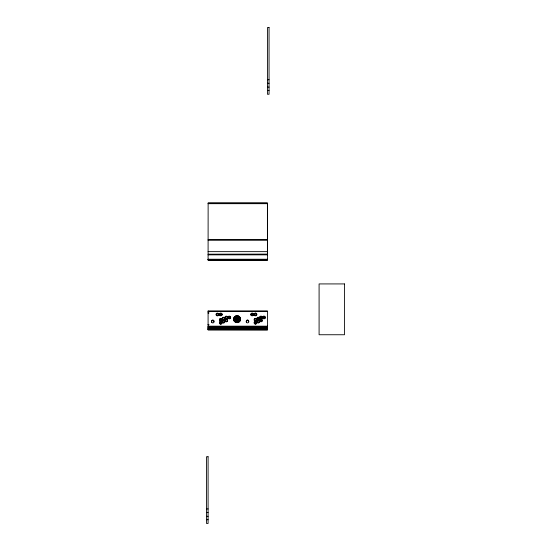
<?xml version="1.0" encoding="UTF-8"?>
<svg xmlns="http://www.w3.org/2000/svg" width="551" height="551" viewBox="0 0 551 551"><rect width="100%" height="100%" fill="white"/><g stroke="black" fill="none" stroke-linecap="round" stroke-linejoin="round"><path stroke-width="0.83" d="M237.13 315.84L236.985 322.514C232.632 322.61 232.791 315.558 237.13 315.84C241.476 315.744 241.324 322.796 236.985 322.514M238.004 315.971L236.11 322.383M267.462 79.743L269.053 79.743M267.462 83.249L269.053 83.249M267.462 87.113L269.053 87.113M267.462 90.522L269.053 90.522M208.12 203.154L267.407 203.154M208.12 203.677L267.407 203.677M208.092 239.671L267.462 239.671M208.092 240.181L267.462 240.181M208.092 251.642L267.462 251.642M267.407 254.19L208.133 254.3L267.462 254.335M208.092 254.837L267.462 254.837M208.092 259.245L267.462 259.245M208.092 259.666L267.462 259.638M208.092 259.748L267.462 259.748M208.092 259.879L267.462 259.879M208.092 311.026L267.462 311.012L267.462 329.911L208.092 329.911L208.092 311.012M208.092 311.287L267.462 311.287M208.092 312.858L208.884 312.858M208.092 312.996L208.884 312.996M208.092 324.615L208.884 324.615M208.092 324.753L208.884 324.753M208.092 326.171L267.462 326.178M208.092 326.591L267.462 326.591M208.092 326.991L267.462 326.991M208.092 327.384L267.462 327.384M208.092 327.755L267.462 327.755M208.092 328.12L267.462 328.12M208.092 328.458L267.462 328.458M208.092 328.768L267.462 328.768M208.092 329.057L267.462 329.057M208.092 329.319L267.462 329.319M208.092 329.546L267.462 329.546M208.092 329.746L267.462 329.835M206.501 508.938L208.092 508.938M206.501 512.444L208.092 512.444M206.501 516.315L208.092 516.315M206.501 519.717L208.092 519.717M237.86 322.418L236.248 315.937M267.462 203.677L267.462 260.224L208.092 260.224L208.133 203.002L267.407 203.002L267.407 254.3M246.607 321.536A1.04 1.019 0 0 1 246.91 320.186A1.04 1.019 0 0 1 248.301 320.365A1.04 1.019 0 0 1 248.239 321.75M238.81 316.322A5.414 0.489 -59.2 0 1 235.298 322.032M239.499 316.866A5.414 0.675 -44.2 0 1 234.609 321.488M240.022 317.569A5.414 0.82 -29.1 0 1 234.085 320.785M240.346 318.382A5.414 0.909 -14 0 1 233.762 319.973M240.443 319.249A5.414 0.937 1.2 0 1 233.665 319.105M240.312 320.11A5.414 0.902 16.5 0 1 233.803 318.244M239.954 320.909A5.414 0.799 31.6 0 1 234.161 317.445M239.403 321.584A5.414 0.647 46.7 0 1 234.712 316.77M238.686 322.101A5.414 0.455 61.6 0 1 235.429 316.253M211.901 321.57A1.04 1.019 0 0 1 212.211 320.221A1.04 1.019 0 0 1 213.595 320.4A1.04 1.019 0 0 1 213.533 321.777M269.053 27.55L267.462 27.55L267.462 94.255L269.053 94.255L269.053 27.55M344.499 283.923L319.091 283.923L319.091 334.746L344.499 334.746L344.499 283.923M208.092 456.745L206.501 456.745L206.501 523.45L208.092 523.45L208.092 456.745M236.978 322.672L234.492 321.598A3.547 3.499 0 0 1 235.346 316.109A3.547 3.499 0 0 1 240.505 318.347A3.547 3.499 0 0 1 236.978 322.672M251.511 315.22A0.944 0.93 0 0 0 253.088 314.807A0.944 0.93 0 0 0 251.931 313.664A0.944 0.93 0 0 0 251.511 315.165A0.944 0.93 0 0 0 253.088 314.752A0.944 0.93 0 0 0 251.931 313.609A0.944 0.93 0 0 0 251.511 315.22M251.194 315.413A1.391 1.371 0 0 0 253.522 314.8A1.391 1.371 0 0 0 251.814 313.12A1.391 1.371 0 0 0 251.194 315.413M251.394 315.275A1.102 1.088 0 0 0 253.246 314.793A1.102 1.088 0 0 0 251.89 313.457A1.102 1.088 0 0 0 251.394 315.275M254.81 320.51A0.944 0.93 0 0 0 256.394 320.09A0.944 0.93 0 0 0 255.237 318.953A0.944 0.93 0 0 0 254.81 320.51M254.927 320.737A1.102 1.088 0 0 0 256.587 319.794A1.102 1.088 0 0 0 254.927 318.85A1.102 1.088 0 0 0 254.927 320.737M254.493 320.696A1.391 1.371 0 0 0 256.821 320.083A1.391 1.371 0 0 0 255.12 318.402A1.391 1.371 0 0 0 254.493 320.696M257.744 322.5A0.944 0.93 0 0 0 259.156 321.694A0.944 0.93 0 0 0 257.744 320.889A0.944 0.93 0 0 0 257.744 322.5M257.434 322.404A1.102 1.088 0 0 0 259.28 321.922A1.102 1.088 0 0 0 257.93 320.586A1.102 1.088 0 0 0 257.434 322.404M257.227 322.542A1.391 1.371 0 0 0 259.555 321.929A1.391 1.371 0 0 0 257.854 320.248A1.391 1.371 0 0 0 257.227 322.542M263.288 318.182A0.944 0.93 0 0 0 264.873 317.769A0.944 0.93 0 0 0 263.715 316.632A0.944 0.93 0 0 0 263.288 318.182M263.488 318.388A0.944 0.93 0 0 0 264.9 317.583A0.944 0.93 0 0 0 263.488 316.777A0.944 0.93 0 0 0 263.488 318.388M263.406 318.471A1.102 1.088 0 0 0 265.065 317.528A1.102 1.088 0 0 0 263.406 316.584A1.102 1.088 0 0 0 263.406 318.471M262.972 318.43A1.391 1.371 0 0 0 265.3 317.817A1.391 1.371 0 0 0 263.598 316.136A1.391 1.371 0 0 0 262.972 318.43M260.306 321.205A0.944 0.93 0 0 0 261.883 320.792A0.944 0.93 0 0 0 260.726 319.649A0.944 0.93 0 0 0 260.306 321.205M260.416 321.44A1.102 1.088 0 0 0 262.076 320.496A1.102 1.088 0 0 0 260.416 319.552A1.102 1.088 0 0 0 260.416 321.44M259.989 321.398A1.391 1.371 0 0 0 262.317 320.785A1.391 1.371 0 0 0 260.609 319.105A1.391 1.371 0 0 0 259.989 321.398M260.299 318.216A0.944 0.93 0 0 0 261.883 317.796A0.944 0.93 0 0 0 260.726 316.66A0.944 0.93 0 0 0 260.299 318.216M260.299 318.271A0.944 0.93 0 0 0 261.883 317.851A0.944 0.93 0 0 0 260.726 316.715A0.944 0.93 0 0 0 260.299 318.271M260.416 318.499A1.102 1.088 0 0 0 262.076 317.562A1.102 1.088 0 0 0 260.416 316.618A1.102 1.088 0 0 0 260.416 318.499M259.982 318.464A1.391 1.371 0 0 0 262.31 317.844A1.391 1.371 0 0 0 260.609 316.171A1.391 1.371 0 0 0 259.982 318.464M246.566 322.487A1.329 1.309 0 0 0 248.79 321.894A1.329 1.309 0 0 0 247.158 320.289A1.329 1.309 0 0 0 246.566 322.487M254.796 323.423A0.944 0.93 0 0 0 256.373 323.003A0.944 0.93 0 0 0 255.223 321.867A0.944 0.93 0 0 0 254.796 323.423M254.996 323.623A0.944 0.93 0 0 0 256.408 322.817A0.944 0.93 0 0 0 254.996 322.018A0.944 0.93 0 0 0 254.996 323.623M254.686 323.533A1.102 1.088 0 0 0 256.532 323.044A1.102 1.088 0 0 0 255.182 321.715A1.102 1.088 0 0 0 254.686 323.533M254.479 323.671A1.391 1.371 0 0 0 256.807 323.051A1.391 1.371 0 0 0 255.106 321.378A1.391 1.371 0 0 0 254.479 323.671M257.551 319.339A0.944 0.93 0 0 0 259.128 318.919A0.944 0.93 0 0 0 257.971 317.782A0.944 0.93 0 0 0 257.551 319.339M257.744 319.539A0.944 0.93 0 0 0 259.163 318.733A0.944 0.93 0 0 0 257.744 317.927A0.944 0.93 0 0 0 257.744 319.539M257.434 319.449A1.102 1.088 0 0 0 259.287 318.96A1.102 1.088 0 0 0 257.93 317.631A1.102 1.088 0 0 0 257.434 319.449M257.234 319.58A1.391 1.371 0 0 0 259.562 318.967A1.391 1.371 0 0 0 257.861 317.286A1.391 1.371 0 0 0 257.234 319.58M255.01 315.296A0.944 0.93 0 0 0 256.422 314.49A0.944 0.93 0 0 0 255.01 313.684A0.944 0.93 0 0 0 255.01 315.296M254.879 315.461A1.192 1.178 0 0 0 256.676 314.442A1.192 1.178 0 0 0 254.879 313.423A1.192 1.178 0 0 0 254.879 315.461M255.037 315.227A0.882 0.868 0 0 0 256.36 314.476A0.882 0.868 0 0 0 255.037 313.726A0.882 0.868 0 0 0 255.037 315.227M254.782 315.627A1.391 1.371 0 0 0 256.869 314.442A1.391 1.371 0 0 0 254.782 313.257A1.391 1.371 0 0 0 254.782 315.627M216.44 315.454A1.391 1.371 0 0 0 218.768 314.841A1.391 1.371 0 0 0 217.066 313.161A1.391 1.371 0 0 0 216.44 315.454M216.639 315.317A1.102 1.088 0 0 0 218.492 314.835A1.102 1.088 0 0 0 217.135 313.498A1.102 1.088 0 0 0 216.639 315.317M216.757 315.206A0.944 0.93 0 0 0 218.334 314.793A0.944 0.93 0 0 0 217.177 313.65A0.944 0.93 0 0 0 216.757 315.206M216.949 315.413A0.944 0.93 0 0 0 218.368 314.607A0.944 0.93 0 0 0 216.949 313.801A0.944 0.93 0 0 0 216.949 315.413M220.304 315.324A0.944 0.93 0 0 0 221.722 314.518A0.944 0.93 0 0 0 220.304 313.712A0.944 0.93 0 0 0 220.304 315.324M220.18 315.489A1.192 1.178 0 0 0 221.97 314.469A1.192 1.178 0 0 0 220.18 313.45A1.192 1.178 0 0 0 220.18 315.489M220.159 315.117A0.882 0.868 0 0 0 221.626 314.731A0.882 0.868 0 0 0 220.552 313.671A0.882 0.868 0 0 0 220.159 315.117M220.083 315.661A1.391 1.371 0 0 0 222.17 314.469A1.391 1.371 0 0 0 220.083 313.285A1.391 1.371 0 0 0 220.083 315.661M222.845 322.321A0.944 0.93 0 0 0 224.422 321.908A0.944 0.93 0 0 0 223.265 320.765A0.944 0.93 0 0 0 222.845 322.321M222.845 322.376A0.944 0.93 0 0 0 224.422 321.963A0.944 0.93 0 0 0 223.265 320.82A0.944 0.93 0 0 0 222.845 322.376M222.962 322.61A1.102 1.088 0 0 0 224.615 321.667A1.102 1.088 0 0 0 222.962 320.723A1.102 1.088 0 0 0 222.962 322.61M222.528 322.569A1.391 1.371 0 0 0 224.856 321.956A1.391 1.371 0 0 0 223.155 320.276A1.391 1.371 0 0 0 222.528 322.569M228.589 318.216A0.944 0.93 0 0 0 230.166 317.796A0.944 0.93 0 0 0 229.009 316.66A0.944 0.93 0 0 0 228.589 318.216M228.589 318.271A0.944 0.93 0 0 0 230.166 317.851A0.944 0.93 0 0 0 229.009 316.715A0.944 0.93 0 0 0 228.589 318.271M228.706 318.499A1.102 1.088 0 0 0 230.359 317.555A1.102 1.088 0 0 0 228.706 316.611A1.102 1.088 0 0 0 228.706 318.499M228.272 318.457A1.391 1.371 0 0 0 230.6 317.844A1.391 1.371 0 0 0 228.899 316.164A1.391 1.371 0 0 0 228.272 318.457M225.8 321.329A0.944 0.93 0 0 0 227.212 320.524A0.944 0.93 0 0 0 225.8 319.718A0.944 0.93 0 0 0 225.8 321.329M225.717 321.467A1.102 1.088 0 0 0 227.377 320.524A1.102 1.088 0 0 0 225.717 319.58A1.102 1.088 0 0 0 225.717 321.467M225.283 321.426A1.391 1.371 0 0 0 227.618 320.813A1.391 1.371 0 0 0 225.91 319.132A1.391 1.371 0 0 0 225.283 321.426M225.793 318.45A0.944 0.93 0 0 0 227.212 317.645A0.944 0.93 0 0 0 225.793 316.839A0.944 0.93 0 0 0 225.793 318.45M225.483 318.354A1.102 1.088 0 0 0 227.336 317.872A1.102 1.088 0 0 0 225.979 316.536A1.102 1.088 0 0 0 225.483 318.354M225.283 318.492A1.391 1.371 0 0 0 227.611 317.879A1.391 1.371 0 0 0 225.91 316.198A1.391 1.371 0 0 0 225.283 318.492M220.304 320.682A0.944 0.93 0 0 0 221.722 319.876A0.944 0.93 0 0 0 220.304 319.077A0.944 0.93 0 0 0 220.304 320.682M219.994 320.592A1.102 1.088 0 0 0 221.846 320.103A1.102 1.088 0 0 0 220.49 318.774A1.102 1.088 0 0 0 219.994 320.592M219.794 320.73A1.391 1.371 0 0 0 222.122 320.11A1.391 1.371 0 0 0 220.421 318.437A1.391 1.371 0 0 0 219.794 320.73M220.29 323.602A0.944 0.93 0 0 0 221.709 322.796A0.944 0.93 0 0 0 220.29 321.991A0.944 0.93 0 0 0 220.29 323.602A0.944 0.93 0 0 0 221.709 322.852A0.944 0.93 0 0 0 220.29 322.046A0.944 0.93 0 0 0 220.29 323.657M220.214 323.74A1.102 1.088 0 0 0 221.867 322.796A1.102 1.088 0 0 0 220.214 321.853A1.102 1.088 0 0 0 220.214 323.74M219.78 323.699A1.391 1.371 0 0 0 222.108 323.086A1.391 1.371 0 0 0 220.4 321.405A1.391 1.371 0 0 0 219.78 323.699M211.859 322.521A1.329 1.309 0 0 0 214.091 321.929A1.329 1.309 0 0 0 212.459 320.324A1.329 1.309 0 0 0 211.859 322.521M222.852 319.366A0.944 0.93 0 0 0 224.429 318.946A0.944 0.93 0 0 0 223.272 317.81A0.944 0.93 0 0 0 222.852 319.366M222.735 319.477A1.102 1.088 0 0 0 224.588 318.988A1.102 1.088 0 0 0 223.231 317.658A1.102 1.088 0 0 0 222.735 319.477M222.535 319.614A1.391 1.371 0 0 0 224.863 318.995A1.391 1.371 0 0 0 223.155 317.321A1.391 1.371 0 0 0 222.535 319.614"/></g></svg>
